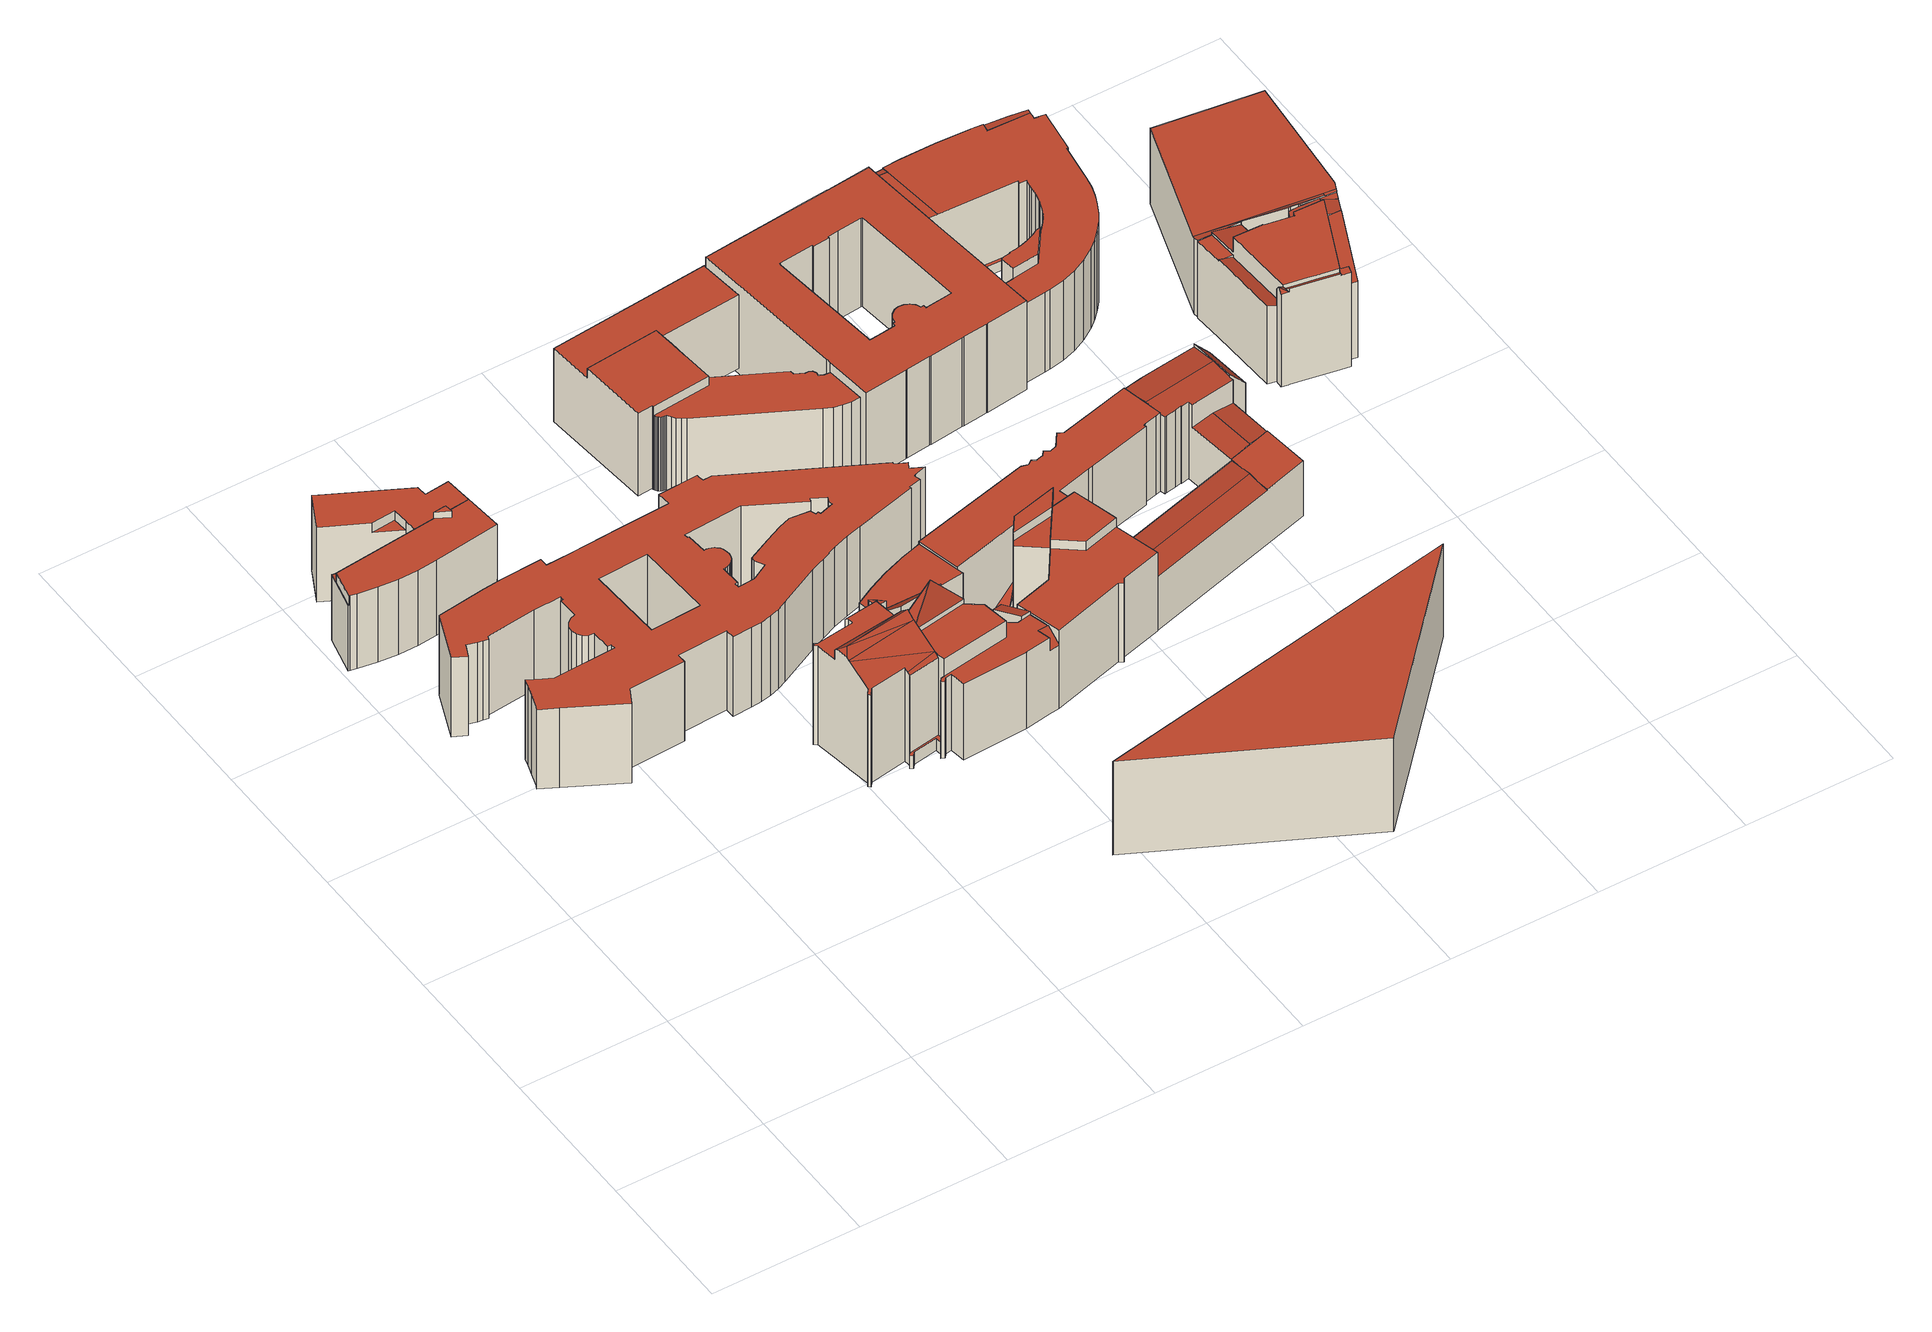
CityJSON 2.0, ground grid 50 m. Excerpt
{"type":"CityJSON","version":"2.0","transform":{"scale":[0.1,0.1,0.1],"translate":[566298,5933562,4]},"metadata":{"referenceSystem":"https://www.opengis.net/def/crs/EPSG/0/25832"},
"CityObjects":{
"building1":{"type":"Building","attributes":{"Gemeindeschluessel":"02000000","Geometrietyp2DReferenz":"3000","function":"31001_2010","roofType":"1000","measuredHeight":32.03,"storeysAboveGround":8},"geometry":[{"type":"MultiSurface","lod":"2","boundaries":[[[0,1,2]],[[3,4,5,6]],[[7,8,9]],[[10,11,12,13]],[[14,15,16,17]],[[17,16,18,19]],[[19,18,20,21]],[[21,20,22,23]],[[23,22,24,25]],[[26,27,28,29]],[[1,30,31,2]],[[0,32,30,1]],[[33,34,35,36]],[[37,4,3,38]],[[38,3,6,39]],[[8,40,41,9]],[[42,43,44,45]],[[45,44,46,47]],[[47,46,48,49]],[[49,48,50,51]],[[51,50,52,53]],[[53,52,54,55]],[[55,54,56,57]],[[35,34,58,41,40,59,60,61,28,27,31,30,32]],[[62,63,37,38,39,12,11,24,22,20,18,16,15]],[[64,59,40,8,7,63,62,65]],[[14,17,19,21,23,25,42,45,47,49,51,53,55,57,66,67,26,29,68,69,64,65]],[[70,33,36,56,54,52,50,48,46,44,43,10,13]],[[70,13,12,39,6,5,58]],[[14,65,62,15]],[[26,67,32,0,2,31,27]],[[64,69,60,59]],[[5,4,37,63,7,9,41,58]],[[66,57,56,36,35]],[[67,66,35,32]],[[33,70,58,34]],[[69,68,61,60]],[[68,29,28,61]],[[42,25,24,11,10,43]]],"semantics":{"surfaces":[{"type":"RoofSurface"},{"type":"WallSurface"},{"type":"GroundSurface"}],"values":[0,0,0,1,1,1,1,1,1,1,1,1,1,1,1,1,1,1,1,1,1,1,1,0,0,1,2,0,1,1,1,1,1,1,1,1,1,1,1]}}]},
"building2":{"type":"Building","attributes":{"Gemeindeschluessel":"02000000","Geometrietyp2DReferenz":"3000","function":"51009_1610","roofType":"1000","measuredHeight":5.3},"geometry":[{"type":"MultiSurface","lod":"2","boundaries":[[[71,72,73,74]],[[75,76,77,78]],[[75,74,73,76]],[[76,73,72,77]],[[77,72,71,78]],[[78,71,74,75]]],"semantics":{"surfaces":[{"type":"RoofSurface"},{"type":"GroundSurface"},{"type":"WallSurface"}],"values":[0,1,2,2,2,2]}}]},
"building3":{"type":"Building","attributes":{"Gemeindeschluessel":"02000000","Geometrietyp2DReferenz":"3000","function":"31001_2310","roofType":"1000","measuredHeight":31.26,"storeysAboveGround":9},"geometry":[{"type":"MultiSurface","lod":"2","boundaries":[[[79,80,81,82,83,84,85,86,87,88,89,90,91,92,93,94,95,96,97,98,99,100,101,102,103,104,105,106,107,108,109,110,111,112,113,114,115,116,117,118,119,120,121,122,123,124,125,126,127,128,129,130,131,132,133,134,135,136,137,138,139,140,141,142,143,144,145,146,147,148,149],[150,151,152,153,154,155,156,157,158,159,160,161,162,163,164,165,166,167,168,169,170,171,172,173,174,175,176,177,178,179,180,181,182,183,184,185,186,187,188,189,190,191,192],[193,194,195,196]],[[197,198,199,200,201,202,203,204,205,206,207,208,209,210,211,212,213,214,215,216,217,218,219,220,221,222,223,224,225,226,227,228,229,230,231,232,233,234,235,236,237,238,239,240,241,242,243,244,245,246,247,248,249,250,251,252,253,254,255,256,257,258,259,260,261,262,263,264,265,266,267],[268,269,270,271,272,273,274,275,276,277,278,279,280,281,282,283,284,285,286,287,288,289,290,291,292,293,294,295,296,297,298,299,300,301,302,303,304,305,306,307,308,309,310],[311,312,313,314]],[[267,266,80,79]],[[266,265,81,80]],[[265,264,82,81]],[[264,263,83,82]],[[263,262,84,83]],[[262,261,85,84]],[[261,260,86,85]],[[260,259,87,86]],[[259,258,88,87]],[[258,257,89,88]],[[257,256,90,89]],[[256,255,91,90]],[[255,254,92,91]],[[254,253,93,92]],[[253,252,94,93]],[[252,251,95,94]],[[251,250,96,95]],[[250,249,97,96]],[[249,248,98,97]],[[248,247,99,98]],[[247,246,100,99]],[[246,245,101,100]],[[245,244,102,101]],[[244,243,103,102]],[[243,242,104,103]],[[242,241,105,104]],[[241,240,106,105]],[[240,239,107,106]],[[239,238,108,107]],[[238,237,109,108]],[[237,236,110,109]],[[236,235,111,110]],[[235,234,112,111]],[[234,233,113,112]],[[233,232,114,113]],[[232,231,115,114]],[[231,230,116,115]],[[230,229,117,116]],[[229,228,118,117]],[[228,227,119,118]],[[227,226,120,119]],[[226,225,121,120]],[[225,224,122,121]],[[224,223,123,122]],[[223,222,124,123]],[[222,221,125,124]],[[221,220,126,125]],[[220,219,127,126]],[[219,218,128,127]],[[218,217,129,128]],[[217,216,130,129]],[[216,215,131,130]],[[215,214,132,131]],[[214,213,133,132]],[[213,212,134,133]],[[212,211,135,134]],[[211,210,136,135]],[[210,209,137,136]],[[209,208,138,137]],[[208,207,139,138]],[[207,206,140,139]],[[206,205,141,140]],[[205,204,142,141]],[[204,203,143,142]],[[203,202,144,143]],[[202,201,145,144]],[[201,200,146,145]],[[200,199,147,146]],[[199,198,148,147]],[[198,197,149,148]],[[197,267,79,149]],[[310,309,151,150]],[[309,308,152,151]],[[308,307,153,152]],[[307,306,154,153]],[[306,305,155,154]],[[305,304,156,155]],[[304,303,157,156]],[[303,302,158,157]],[[302,301,159,158]],[[301,300,160,159]],[[300,299,161,160]],[[299,298,162,161]],[[298,297,163,162]],[[297,296,164,163]],[[296,295,165,164]],[[295,294,166,165]],[[294,293,167,166]],[[293,292,168,167]],[[292,291,169,168]],[[291,290,170,169]],[[290,289,171,170]],[[289,288,172,171]],[[288,287,173,172]],[[287,286,174,173]],[[286,285,175,174]],[[285,284,176,175]],[[284,283,177,176]],[[283,282,178,177]],[[282,281,179,178]],[[281,280,180,179]],[[280,279,181,180]],[[279,278,182,181]],[[278,277,183,182]],[[277,276,184,183]],[[276,275,185,184]],[[275,274,186,185]],[[274,273,187,186]],[[273,272,188,187]],[[272,271,189,188]],[[271,270,190,189]],[[270,269,191,190]],[[269,268,192,191]],[[268,310,150,192]],[[314,313,194,193]],[[313,312,195,194]],[[312,311,196,195]],[[311,314,193,196]]],"semantics":{"surfaces":[{"type":"GroundSurface"},{"type":"RoofSurface"},{"type":"WallSurface"}],"values":[0,1,2,2,2,2,2,2,2,2,2,2,2,2,2,2,2,2,2,2,2,2,2,2,2,2,2,2,2,2,2,2,2,2,2,2,2,2,2,2,2,2,2,2,2,2,2,2,2,2,2,2,2,2,2,2,2,2,2,2,2,2,2,2,2,2,2,2,2,2,2,2,2,2,2,2,2,2,2,2,2,2,2,2,2,2,2,2,2,2,2,2,2,2,2,2,2,2,2,2,2,2,2,2,2,2,2,2,2,2,2,2,2,2,2,2,2,2,2,2]}}]},
"building4":{"type":"Building","attributes":{"Gemeindeschluessel":"02000000","Geometrietyp2DReferenz":"3000","function":"51009_1610","roofType":"1000","measuredHeight":5.28},"geometry":[{"type":"MultiSurface","lod":"2","boundaries":[[[315,316,317,318]],[[315,319,320,316]],[[320,319,321,322]],[[317,322,321,318]],[[315,318,321,319]],[[316,320,322,317]]],"semantics":{"surfaces":[{"type":"WallSurface"},{"type":"GroundSurface"},{"type":"RoofSurface"}],"values":[0,0,0,0,1,2]}}]},
"building5":{"type":"Building","attributes":{"Gemeindeschluessel":"02000000","Geometrietyp2DReferenz":"3000","function":"31001_2010","roofType":"1000","measuredHeight":51.34,"storeysAboveGround":10},"geometry":[{"type":"MultiSurface","lod":"2","boundaries":[[[323,324,325,326]],[[327,324,323]],[[328,329,324,327]],[[330,331,332,333]],[[334,335,336,337,338,339,331,330]],[[340,325,324]],[[329,340,324]],[[341,342,343,331,339]],[[344,345,346]],[[347,345,344]],[[348,345,347]],[[349,350,351,352,353]],[[354,355,356]],[[357,358,354,356]],[[359,354,358]],[[359,355,354]],[[360,361,362,363,364,365,366,367,368]],[[369,370,371,372]],[[373,374,375,376,377]],[[378,379,380,381,382,383,384,385,386]],[[387,388,389,390,391,392,393,394]],[[353,347,395,349]],[[396,326,325,397]],[[328,333,332,329]],[[398,338,337,399]],[[399,337,336,400]],[[400,336,335,401]],[[401,335,334,402]],[[384,343,342,385]],[[388,403,404,389]],[[405,406,407,408]],[[408,407,409,410]],[[410,409,411,412]],[[412,411,413,414]],[[352,348,347,353]],[[355,351,350,325,397,356]],[[397,325,350,349]],[[415,359,358,416]],[[417,418,419,420]],[[421,422,423,424]],[[373,425,374]],[[426,366,365,427]],[[428,364,363]],[[429,360,368,430]],[[362,431,363]],[[432,372,371,433]],[[434,370,369,435]],[[436,435,369,372,432,437]],[[438,439,435,436]],[[440,377,376,441]],[[373,377,440]],[[442,443,444,445]],[[445,444,446,447]],[[448,449,443,442]],[[450,451,452,453]],[[454,455,456,457]],[[458,381,380,459]],[[459,380,379,460]],[[460,379,378,461]],[[461,378,386,462]],[[463,394,393,464]],[[464,393,392,465]],[[466,387,394,463]],[[390,467,468,391]],[[382,469,420,383]],[[470,471,472,473]],[[473,472,474,475]],[[476,477,478,479]],[[437,432,480,481]],[[345,348,352,351,355,359,415,482,483,439,438,484,485,486,487,488,489,467,346]],[[490,491,492,481,480,493,431,362,361,494]],[[434,495,496,441,376,375,497,498,499,500,501,502,503,427,365,364,428,433,371,370]],[[504,505,506,507,508,509,402,334,330,333,328,327,323,326,396,510,449,448]],[[472,471,511,512,513,514,515,516,425,373,440,441,496,495,434,435,439,483,517,417,420,469,474]],[[467,489,488,518,519,520,521,522,423,422,523,524,413,411,409,407,406,525,468]],[[526,527,528,529,530,531,532,470,473,475,533,458,459,460,461,462,534,535,536,398,399,400,401,402,509,508,507,506,505,504,448,442,445,447,537,538,539,450,453,454,457,540,541,542,466,463,464,465,543,544,405,408,410,412,414,545,546,421,424,547,548,549,426,427,503,502,501,500,499,498,497],[491,490,494,550,551,476,479,492]],[[449,510,396,397,349,395,552,452,451,553,554,555,446,444,443]],[[486,485,484,438,436,437,481,478,477,556,429,430,557,487]],[[329,332,331,416,358,357,356,397,325,340]],[[392,391,468,525,406,405,544,543,465]],[[413,524,523,422,421,546,545,414]],[[487,557,430,368,367,520,519,518,488]],[[476,551,550,494,361,360,429,556,477]],[[478,481,492,479]],[[474,469,382,381,458,533,475]],[[452,558,455,454,453]],[[527,526,497,375,374,425,516]],[[520,367,366,426,549,548,521]],[[522,521,548,547,424,423]],[[529,528,527,516,515,514]],[[470,532,531,512,511,471]],[[530,529,514,513,512,531]],[[383,420,419,559,331,343,384]],[[560,418,417,517,483,482]],[[389,404,561,353,347,344,346,467,390]],[[542,541,562,403,388,387,466]],[[456,563,562,541,540,457]],[[386,385,342,341,535,534,462]],[[536,535,341,339,338,398]],[[452,552,395,347,353,561,564,558]],[[539,538,554,553,451,450]],[[446,555,554,538,537,447]],[[493,480,432,433,428,363,431]],[[331,559,419,418,560,482,415,416]],[[564,561,404,403,562,563,456,455,558]]],"semantics":{"surfaces":[{"type":"RoofSurface"},{"type":"WallSurface"},{"type":"GroundSurface"}],"values":[0,0,0,0,0,0,0,0,0,0,0,0,0,0,0,0,0,0,0,0,0,1,1,1,1,1,1,1,1,1,1,1,1,1,1,1,1,1,1,1,1,1,1,1,1,1,1,1,1,1,1,1,1,1,1,1,1,1,1,1,1,1,1,1,1,1,1,1,1,1,1,1,1,0,0,2,0,0,1,1,1,1,1,1,1,1,1,1,1,1,1,1,1,1,1,1,1,1,1,1,1,1,0,0,0]}}]},
"building6":{"type":"Building","attributes":{"Gemeindeschluessel":"02000000","Geometrietyp2DReferenz":"3000","function":"31001_2010","roofType":"1000","measuredHeight":32.75,"storeysAboveGround":9},"geometry":[{"type":"MultiSurface","lod":"2","boundaries":[[[565,566,567,568,569,570]],[[571,572,573,567,574]],[[575,576,577]],[[578,579,580,581]],[[582,583,584,585]],[[585,584,586,587]],[[577,588,589,590,575]],[[591,592,593,594]],[[594,593,595,596]],[[596,595,597,598]],[[598,597,599,600]],[[600,599,601,602]],[[602,601,603,604]],[[604,603,605,606]],[[606,605,607,608]],[[608,607,609,610]],[[610,609,611,612]],[[612,611,613,614]],[[614,613,615,616]],[[576,617,588,577]],[[573,568,567]],[[618,619,620,621]],[[622,623,624,625]],[[566,574,567]],[[626,627,628,629]],[[629,628,630,631]],[[631,630,632,633]],[[633,632,634,635]],[[635,634,636,637]],[[637,636,638,639]],[[640,641,642,643]],[[643,642,644,645]],[[646,647,648,649]],[[587,586,650,651,652,653]],[[654,655,656,657,617,576,575,590]],[[647,646,653,652]],[[622,625,591,594,596,598,600,602,604,606,608,610,612,614,616,582,585,587,653,646,649,658,659,656,655,660,661,618,621,626,629,631,633,635,637,639,640,643,645]],[[588,617,657,662,663,648,647,652,651]],[[624,623,644,642,641,638,636,634,632,630,628,627,620,619,664,665,578,581,615,613,611,609,607,605,603,601,599,597,595,593,592]],[[654,590,589,650,586,584,583,580,579]],[[662,657,656,659]],[[644,623,622,645]],[[638,641,640,639]],[[663,662,659,658]],[[648,663,658,649]],[[620,627,626,621]],[[618,661,572,571,664,619]],[[665,664,571,574,566,565]],[[661,660,569,568,573,572]],[[624,592,591,625]],[[582,616,615,581,580,583]],[[654,579,578,665,565,570]],[[660,655,654,570,569]],[[650,589,588,651]]],"semantics":{"surfaces":[{"type":"RoofSurface"},{"type":"WallSurface"},{"type":"GroundSurface"}],"values":[0,0,0,1,1,1,1,1,1,1,1,1,1,1,1,1,1,1,1,1,1,1,1,1,1,1,1,1,1,1,1,1,1,1,1,1,2,0,0,0,1,1,1,1,1,1,1,1,1,1,1,1,1,1]}}]},
"building7":{"type":"Building","attributes":{"Gemeindeschluessel":"02000000","Geometrietyp2DReferenz":"3000","function":"31001_2010","roofType":"1000","measuredHeight":36.92,"storeysAboveGround":10},"geometry":[{"type":"MultiSurface","lod":"2","boundaries":[[[666,667,668]],[[669,670,671]],[[670,667,666,671]],[[669,668,667,670]],[[669,671,666,668]]],"semantics":{"surfaces":[{"type":"RoofSurface"},{"type":"GroundSurface"},{"type":"WallSurface"}],"values":[0,1,2,2,2]}}]},
"building8":{"type":"Building","attributes":{"Gemeindeschluessel":"02000000","Geometrietyp2DReferenz":"3000","function":"31001_2010","roofType":"1000","measuredHeight":34.61,"storeysAboveGround":9},"geometry":[{"type":"MultiSurface","lod":"2","boundaries":[[[672,673,674]],[[675,676,677,672,674]],[[678,679,672,680]],[[681,673,672]],[[682,683,684,685]],[[686,675,674,687]],[[688,689,690,691]],[[692,693,694,695]],[[696,697,698,699]],[[700,701,702,703]],[[703,702,704,705]],[[705,704,706,707]],[[708,709,710,711]],[[677,680,672]],[[679,681,672]],[[699,698,712,713]],[[714,684,683,715]],[[715,683,682,716]],[[716,682,685,717]],[[718,719,720,721]],[[722,723,724,725]],[[726,727,728,716]],[[729,730,731,732]],[[732,731,733,734]],[[734,733,735,736]],[[737,738,739,740]],[[740,739,741,742]],[[743,744,721,745]],[[691,746,747,688]],[[748,749,750,751]],[[751,750,752,753]],[[753,752,754,755]],[[755,754,756,757]],[[757,756,758,759]],[[759,758,760,761]],[[690,762,763,746,691]],[[696,699,713,764,710,709,765,694,693]],[[714,715,716,728,766,763,762,760,758,756,754,752,750,749,767,768,769,741,739,738,735,733,731,730,770,771]],[[707,706,697,696,693,692]],[[772,770,730,729]],[[773,774,743,745,775,700,703,705,707,692,695,776,708,711,777,778,779,772,729,732,734,736,737,740,742,780,781,782,748,751,753,755,757,759,761]],[[783,722,725,712,698,697,706,704,702,701]],[[718,721,744,784,747,746,785]],[[783,701,700,775]],[[778,777,786,787,678,680,677,676]],[[788,764,713,712,725,724,789,790]],[[747,784,774,773,689,688]],[[784,744,743,774]],[[780,742,741,769]],[[748,782,767,749]],[[773,761,760,762,690,689]],[[782,781,768,767]],[[781,780,769,768]],[[785,746,763,766]],[[737,736,735,738]],[[718,785,766,728,727,719]],[[775,745,721,720,723,722,783]],[[726,716,790,789]],[[787,717,685,684,714,673,681,679,678]],[[777,711,710,764,788,786]],[[708,776,765,709]],[[779,778,676,675,686]],[[776,695,694,765]],[[772,779,686,687,771,770]],[[714,771,687,674,673]],[[726,789,724,723,720,719,727]],[[790,716,717,787,786,788]]],"semantics":{"surfaces":[{"type":"RoofSurface"},{"type":"WallSurface"},{"type":"GroundSurface"}],"values":[0,0,0,0,0,0,0,1,1,1,1,1,1,1,1,1,1,1,1,1,1,1,1,1,1,1,1,1,1,1,1,1,1,1,1,1,0,0,1,1,2,0,0,1,1,1,1,1,1,1,1,1,1,1,1,1,1,1,1,1,1,1,1,1,1,0,0]}}]},
"building9":{"type":"Building","attributes":{"Gemeindeschluessel":"02000000","Geometrietyp2DReferenz":"3000","function":"31001_2010","roofType":"1000","measuredHeight":35.09,"storeysAboveGround":9},"geometry":[{"type":"MultiSurface","lod":"2","boundaries":[[[791,792,793,794]],[[795,796,797,798]],[[799,800,801,802]],[[802,801,803,804]],[[804,803,805,806]],[[806,805,807,808]],[[808,807,809,810]],[[811,812,813,814]],[[814,813,815,816]],[[816,815,817,818]],[[819,820,821,822]],[[822,821,823,824]],[[824,823,825,826]],[[826,825,827,828]],[[829,830,831,832]],[[832,831,833,834]],[[835,836,837,838]],[[839,840,841,842]],[[842,841,843,844]],[[844,843,845,846]],[[846,845,847,848]],[[848,847,849,850]],[[850,849,851,852]],[[793,853,854,855,856,857,858,859,860,861,862,863,864,865,866,867,868,794]],[[869,870,871,872,812,811,873,874,875,876]],[[877,878,879,880,881,882,883,884,885,886]],[[887,888,889,890,891,892,893,836,835,894,895,896,897,898,899,900,861,860]],[[838,901,902,903,904,819,822,824,826,828,795,798,905,906,907,908,909,910,911,791,794,868,867,866,865,864,863,862,861,900,899,898,897,896,895,894,835],[879,878,877,886,799,802,804,806,808,810,912,913,914,915,916,917,876,875,874,873,811,814,816,818,918,839,842,844,846,848,850,852,919,920,921,829,832,834,922,880]],[[923,924,925,926,927,928,929,797,796,827,825,823,821,820,930,931,932,933,837,836,893,892,891,890,889,888,887,860,859,858,857,856,855,854,853,793,792],[934,935,936,809,807,805,803,801,800,885,884,883,882,881,937,833,831,830,938,939,940,851,849,847,845,843,841,840,941,817,815,813,812,872,871,870,869,942,943,944]],[[943,942,869,876,917,916,915,944]],[[911,910,909,925,924,923,792,791]],[[906,905,798,797,929,928,927,907]],[[914,913,912,810,809,936,935,934]],[[819,904,903,902,932,931,930,820]],[[833,937,881,880,922,834]],[[902,901,838,837,933,932]],[[939,938,830,829,921,920]],[[940,939,920,919,852,851]],[[817,941,840,839,918,818]],[[799,886,885,800]],[[795,828,827,796]],[[908,907,927,926,925,909]],[[915,914,934,944]]],"semantics":{"surfaces":[{"type":"WallSurface"},{"type":"GroundSurface"},{"type":"RoofSurface"}],"values":[0,0,0,0,0,0,0,0,0,0,0,0,0,0,0,0,0,0,0,0,0,0,0,0,0,0,0,1,2,0,0,0,0,0,0,0,0,0,0,0,0,0,0]}}]},
"building10":{"type":"Building","attributes":{"Gemeindeschluessel":"02000000","Geometrietyp2DReferenz":"3000","function":"31001_2010","roofType":"3100","measuredHeight":31.34,"storeysAboveGround":10},"geometry":[{"type":"MultiSurface","lod":"2","boundaries":[[[945,946,947,948,949]],[[950,951,952,953,954,946,955,956,957]],[[947,954,958,959,948]],[[960,961,962,963]],[[964,965,966,967]],[[968,969,970,971]],[[971,970,972,973]],[[945,955,946]],[[954,953,958]],[[974,951,950]],[[957,956,975]],[[976,962,961,977]],[[978,979,980,981]],[[981,980,982,983]],[[984,985,986,987]],[[987,986,988,989]],[[975,956,990,991,992]],[[993,994,995,991,990,996,968,971,973,984,987,989,978,981,983,964,967,997,976,977]],[[998,999,957,975,992]],[[1000,1001,966,965,982,980,979,1002]],[[972,970,969,1003,1004,1005,1006,1007,1000,1002,988,986,985]],[[998,992,991,995,1008]],[[1008,995,994,952,951,974]],[[994,993,1006,1005,959,958,953,952]],[[996,990,956,955,945,949,1004,1003]],[[978,989,988,1002,979]],[[960,963,1001,1000,1007]],[[946,954,947]],[[1005,1004,949,948,959]],[[993,977,961,960,1007,1006]],[[976,997,1001,963,962]],[[950,957,999]],[[972,985,984,973]],[[1003,969,968,996]],[[966,1001,997,967]],[[982,965,964,983]],[[1008,974,950,999,998]]],"semantics":{"surfaces":[{"type":"RoofSurface"},{"type":"WallSurface"},{"type":"GroundSurface"}],"values":[0,0,0,0,1,1,1,1,1,1,1,1,1,1,1,1,1,2,0,0,0,1,1,1,1,1,1,1,1,1,1,1,1,1,1,1,0]}}]},
"building11":{"type":"Building","attributes":{"name":"Behörde für Inneres und Sport","Gemeindeschluessel":"02000000","Geometrietyp2DReferenz":"3000","function":"31001_2010","roofType":"1000","measuredHeight":35.32,"storeysAboveGround":8},"geometry":[{"type":"MultiSurface","lod":"2","boundaries":[[[1009,1010,1011,1012,1013,1014]],[[1015,1016,1017,1010]],[[1018,1019,1020,1021,1022,1023,1024,1025,1026,1027,1028,1029,1030,1031]],[[1032,1033,1034,1035,1036,1037]],[[1038,1039,1040,1041,1042,1043,1044,1045]],[[1046,1047,1048,1049]],[[1012,1011,1017]],[[1017,1011,1010]],[[1050,1009,1014,1051]],[[1052,1053,1054,1055]],[[1056,1057,1058,1059]],[[1059,1058,1060,1061]],[[1036,1062,1063,1037]],[[1012,1064,1013]],[[1038,1065,1066,1039]],[[1067,1068,1069,1070]],[[1071,1030,1029,1072]],[[1072,1029,1028,1073]],[[1073,1028,1027,1074]],[[1074,1027,1026,1075]],[[1075,1026,1025,1076]],[[1076,1025,1024,1077]],[[1077,1024,1023,1078]],[[1078,1023,1022,1079]],[[1049,1021,1020,1080,1046]],[[1080,1020,1019,1081]],[[1081,1019,1018,1066]],[[1039,1066,1018,1031,1040]],[[1082,1083,1084,1085]],[[1085,1084,1086,1087]],[[1046,1080,1088,1047]],[[1089,1090,1091,1092]],[[1093,1094,1095,1096]],[[1096,1095,1097,1098]],[[1098,1097,1099,1100]],[[1100,1099,1101,1102]],[[1103,1104,1105,1106]],[[1107,1108,1109,1110]],[[1110,1109,1111,1112]],[[1113,1114,1115,1116]],[[1037,1063,1117,1032]],[[1118,1119,1120,1121]],[[1121,1120,1122,1123]],[[1123,1122,1124,1125]],[[1126,1035,1034,1127]],[[1127,1034,1033,1128]],[[1129,1130,1131,1132]],[[1132,1131,1133,1134]],[[1135,1136,1137,1138]],[[1138,1137,1139,1140]],[[1141,1045,1044,1142]],[[1142,1044,1043,1143]],[[1143,1043,1042,1144]],[[1144,1042,1041,1145]],[[1145,1041,1040,1146]],[[1147,1148,1149,1150]],[[1150,1149,1151,1152]],[[1153,1154,1155,1156]],[[1156,1155,1157,1158]],[[1158,1157,1159,1160]],[[1160,1159,1161,1162]],[[1162,1161,1163,1164]],[[1165,1166,1167,1168]],[[1087,1086,1068,1067]],[[1140,1139,1130,1129]],[[1169,1170,1171,1015,1010,1009,1050]],[[1163,1161,1159,1157,1155,1154,1111,1109,1108,1091,1090,1088,1080,1081,1066,1065,1069,1068,1086,1084,1083,1101,1099,1097,1095,1094,1105,1104,1172,1133,1131,1130,1139,1137,1136,1167,1166,1124,1122,1120,1119,1117,1063,1062,1060,1058,1057,1064,1012,1017,1016,1115,1114,1173]],[[1135,1138,1140,1129,1132,1134,1174,1103,1106,1093,1096,1098,1100,1102,1082,1085,1087,1067,1070,1141,1142,1143,1144,1145,1146,1071,1072,1073,1074,1075,1076,1077,1078,1079,1175,1089,1092,1107,1110,1112,1153,1156,1158,1160,1162,1164,1176,1147,1150,1152,1052,1055,1169,1050,1051,1056,1059,1061,1126,1127,1128,1118,1121,1123,1125,1165,1168]],[[1054,1053,1151,1149,1148,1113,1116,1171,1170]],[[1135,1168,1167,1136]],[[1174,1134,1133,1172]],[[1165,1125,1124,1166]],[[1118,1128,1033,1032,1117,1119]],[[1147,1176,1173,1114,1113,1148]],[[1176,1164,1163,1173]],[[1153,1112,1111,1154]],[[1103,1174,1172,1104]],[[1093,1106,1105,1094]],[[1107,1092,1091,1108]],[[1089,1175,1048,1047,1088,1090]],[[1082,1102,1101,1083]],[[1175,1079,1022,1021,1049,1048]],[[1071,1146,1040,1031,1030]],[[1141,1070,1069,1065,1038,1045]],[[1126,1061,1060,1062,1036,1035]],[[1054,1170,1169,1055]],[[1151,1053,1052,1152]],[[1171,1116,1115,1016,1015]],[[1056,1051,1014,1013,1064,1057]]],"semantics":{"surfaces":[{"type":"RoofSurface"},{"type":"WallSurface"},{"type":"GroundSurface"}],"values":[0,0,0,0,0,0,1,1,1,1,1,1,1,1,1,1,1,1,1,1,1,1,1,1,1,1,1,1,1,1,1,1,1,1,1,1,1,1,1,1,1,1,1,1,1,1,1,1,1,1,1,1,1,1,1,1,1,1,1,1,1,1,1,1,1,1,0,2,0,1,1,1,1,1,1,1,1,1,1,1,1,1,1,1,1,1,1,1,1]}}]},
"building12":{"type":"Building","attributes":{"Gemeindeschluessel":"02000000","Geometrietyp2DReferenz":"3000","function":"31001_2500","roofType":"1000","measuredHeight":6.17,"storeysAboveGround":1},"geometry":[{"type":"MultiSurface","lod":"2","boundaries":[[[1177,1178,1179,1180]],[[1181,1182,1183,1184]],[[1181,1180,1179,1182]],[[1182,1179,1178,1183]],[[1183,1178,1177,1184]],[[1184,1177,1180,1181]]],"semantics":{"surfaces":[{"type":"RoofSurface"},{"type":"GroundSurface"},{"type":"WallSurface"}],"values":[0,1,2,2,2,2]}}]},
"building13":{"type":"Building","attributes":{"Gemeindeschluessel":"02000000","Geometrietyp2DReferenz":"3000","function":"31001_2020","roofType":"1000","measuredHeight":38.41,"storeysAboveGround":10},"geometry":[{"type":"MultiSurface","lod":"2","boundaries":[[[1185,1186,1187,1188,1189]],[[1190,1191,1192,1193,1194,1186,1195]],[[1196,1197,1198]],[[1196,1199,1200,1201,1202,1197]],[[1201,1203,1202]],[[1204,1205,1206,1207,1208]],[[1209,1210,1211,1212,1213]],[[1214,1215,1216,1217,1218,1219,1220]],[[1221,1222,1223,1224,1225,1226]],[[1218,1227,1228,1229,1230]],[[1194,1187,1186]],[[1185,1195,1186]],[[1231,1191,1190,1232]],[[1233,1201,1200]],[[1192,1203,1201,1233,1193]],[[1234,1207,1206,1235]],[[1204,1236,1237,1205]],[[1199,1238,1200]],[[1239,1240,1241,1242]],[[1226,1243,1244,1221]],[[1212,1245,1213]],[[1212,1211,1246]],[[1220,1246,1211,1210,1214]],[[1218,1217,1227]],[[1247,1216,1215,1248]],[[1249,1225,1224,1250]],[[1250,1224,1223,1251]],[[1218,1230,1219]],[[1252,1253,1254,1255,1244,1243,1241,1240,1256,1257,1258,1237,1236]],[[1198,1197,1202,1203,1192,1191,1231,1259,1260,1261,1262]],[[1263,1264,1265,1266,1267,1268,1209,1213,1245,1269,1270,1238,1199,1196,1198,1262]],[[1271,1247,1248,1272,1268,1267,1266,1265,1264,1263,1262,1261,1260,1259,1231,1232,1273,1274,1275,1234,1235,1276,1277,1278,1279,1239,1242,1280,1249,1250,1251,1281,1282]],[[1200,1238,1270,1269,1245,1212,1246,1283,1284,1233]],[[1257,1256,1240,1239,1279,1278,1277,1258]],[[1284,1283,1246,1211,1255,1254,1253,1252,1201,1233]],[[1222,1229,1228,1282,1281,1251,1223]],[[1247,1271,1282,1228,1227,1217,1216]],[[1268,1272,1248,1215,1214,1210,1209]],[[1211,1246,1220,1219,1230,1229,1222,1221,1244,1255]],[[1241,1243,1226,1225,1249,1280,1242]],[[1193,1233,1201,1252,1236,1204,1208,1188,1187,1194]],[[1258,1277,1276,1235,1206,1205,1237]],[[1273,1232,1190,1195,1185,1189,1274]],[[1188,1208,1207,1234,1275,1274,1189]]],"semantics":{"surfaces":[{"type":"RoofSurface"},{"type":"WallSurface"},{"type":"GroundSurface"}],"values":[0,0,0,0,0,0,0,0,0,0,1,1,1,1,1,1,1,1,1,1,1,1,1,1,1,1,1,1,0,1,1,2,0,1,1,1,1,1,1,1,1,1,1,1]}}]},
"building14":{"type":"Building","attributes":{"Gemeindeschluessel":"02000000","Geometrietyp2DReferenz":"3000","function":"31001_2020","roofType":"1000","measuredHeight":30.16,"storeysAboveGround":8},"geometry":[{"type":"MultiSurface","lod":"2","boundaries":[[[1285,1286,1287,1288,1289,1290,1291,1292,1293,1294]],[[1292,1295,1296,1293]],[[1297,1298,1299,1295,1300]],[[1301,1302,1303]],[[1304,1290,1289,1305]],[[1305,1289,1288,1306]],[[1306,1288,1287,1307]],[[1307,1287,1286,1308]],[[1308,1286,1285,1309]],[[1309,1285,1294,1310]],[[1311,1312,1313,1314]],[[1314,1313,1315,1316]],[[1316,1315,1317,1318]],[[1295,1292,1300]],[[1295,1299,1296]],[[1319,1320,1304,1305,1306,1307,1308,1309,1310,1311,1314,1316,1318]],[[1320,1319,1321,1322,1298,1297,1301,1303]],[[1323,1293,1296,1299,1298,1322]],[[1321,1319,1318,1317]],[[1304,1320,1303,1302,1291,1290]],[[1302,1301,1297,1300,1292,1291]],[[1311,1310,1294,1293,1323,1312]],[[1321,1317,1315,1313,1312,1323,1322]]],"semantics":{"surfaces":[{"type":"RoofSurface"},{"type":"WallSurface"},{"type":"GroundSurface"}],"values":[0,0,0,0,1,1,1,1,1,1,1,1,1,1,1,2,1,1,1,1,1,1,0]}}]}
},
"vertices":[
[311,2338,290],[307,2389,290],[227,2382,290],[429,2278,352],[426,2305,352],[420,2305,352],[383,2301,352],[509,2313,290],[509,2314,290],[426,2305,290],[8,2169,290],[8,2169,327],[30,2266,327],[30,2266,290],[295,2154,31],[295,2154,327],[230,2148,327],[230,2148,31],[165,2148,327],[165,2148,31],[99,2153,327],[99,2153,31],[34,2163,327],[34,2163,31],[14,2168,327],[14,2168,31],[86,2454,31],[86,2454,326],[145,2570,326],[145,2570,31],[307,2389,326],[227,2382,326],[311,2338,326],[314,2295,290],[314,2295,326],[314,2299,326],[314,2299,290],[426,2305,327],[429,2278,327],[383,2301,327],[509,2314,326],[426,2305,326],[7,2169,31],[7,2169,290],[37,2300,290],[37,2300,31],[39,2300,290],[39,2300,31],[70,2295,290],[70,2295,31],[92,2290,290],[92,2290,31],[148,2285,290],[148,2285,31],[204,2285,290],[204,2285,31],[259,2289,290],[259,2289,31],[420,2305,326],[500,2406,326],[417,2398,326],[414,2433,326],[520,2183,327],[509,2313,327],[500,2406,31],[520,2183,31],[314,2299,31],[311,2338,31],[414,2433,31],[417,2398,31],[420,2305,290],
[551,1974,91],[638,1978,91],[637,2006,91],[550,2002,91],[550,2002,38],[637,2006,38],[638,1978,38],[551,1974,38],
[249,1810,7],[233,1813,7],[216,1816,7],[181,1826,7],[163,1784,7],[119,1806,7],[184,1968,7],[349,1989,7],[409,1995,7],[550,2002,7],[551,1974,7],[638,1978,7],[808,1987,7],[978,1995,7],[975,2041,7],[1109,2048,7],[1109,2039,7],[1113,2022,7],[1142,2023,7],[1603,1788,7],[1601,1783,7],[1639,1764,7],[1628,1744,7],[1634,1741,7],[1670,1722,7],[1631,1712,7],[1624,1710,7],[1630,1688,7],[1589,1678,7],[1590,1673,7],[1383,1621,7],[1329,1606,7],[1276,1588,7],[1224,1567,7],[1173,1545,7],[1037,1478,7],[1005,1464,7],[971,1453,7],[936,1446,7],[901,1443,7],[835,1439,7],[834,1470,7],[664,1462,7],[665,1431,7],[474,1422,7],[446,1369,7],[265,1465,7],[207,1495,7],[213,1507,7],[227,1553,7],[238,1588,7],[246,1615,7],[289,1592,7],[320,1577,7],[529,1586,7],[528,1601,7],[516,1601,7],[513,1666,7],[496,1669,7],[480,1679,7],[470,1693,7],[465,1710,7],[467,1728,7],[476,1744,7],[490,1755,7],[507,1760,7],[505,1830,7],[515,1830,7],[515,1844,7],[422,1840,7],[253,1822,7],[947,1862,7],[948,1850,7],[954,1850,7],[959,1781,7],[967,1781,7],[975,1780,7],[983,1777,7],[990,1774,7],[996,1769,7],[1002,1763,7],[1006,1756,7],[1009,1748,7],[1011,1740,7],[1012,1732,7],[1011,1724,7],[1009,1716,7],[1005,1709,7],[1000,1702,7],[994,1697,7],[988,1692,7],[980,1689,7],[972,1687,7],[964,1686,7],[968,1619,7],[959,1618,7],[960,1602,7],[1017,1606,7],[1071,1636,7],[1054,1666,7],[1055,1680,7],[1134,1718,7],[1191,1744,7],[1232,1758,7],[1299,1750,7],[1307,1732,7],[1316,1735,7],[1318,1725,7],[1367,1740,7],[1363,1753,7],[1371,1770,7],[1327,1793,7],[1321,1782,7],[1145,1875,7],[827,1598,7],[815,1855,7],[645,1847,7],[658,1590,7],[253,1822,320],[422,1840,320],[515,1844,320],[515,1830,320],[505,1830,320],[507,1760,320],[490,1755,320],[476,1744,320],[467,1728,320],[465,1710,320],[470,1693,320],[480,1679,320],[496,1669,320],[513,1666,320],[516,1601,320],[528,1601,320],[529,1586,320],[320,1577,320],[289,1592,320],[246,1615,320],[238,1588,320],[227,1553,320],[213,1507,320],[207,1495,320],[265,1465,320],[446,1369,320],[474,1422,320],[665,1431,320],[664,1462,320],[834,1470,320],[835,1439,320],[901,1443,320],[936,1446,320],[971,1453,320],[1005,1464,320],[1037,1478,320],[1173,1545,320],[1224,1567,320],[1276,1588,320],[1329,1606,320],[1383,1621,320],[1590,1673,320],[1589,1678,320],[1630,1688,320],[1624,1710,320],[1631,1712,320],[1670,1722,320],[1634,1741,320],[1628,1744,320],[1639,1764,320],[1601,1783,320],[1603,1788,320],[1142,2023,320],[1113,2022,320],[1109,2039,320],[1109,2048,320],[975,2041,320],[978,1995,320],[808,1987,320],[638,1978,320],[551,1974,320],[550,2002,320],[409,1995,320],[349,1989,320],[184,1968,320],[119,1806,320],[163,1784,320],[181,1826,320],[216,1816,320],[233,1813,320],[249,1810,320],[1145,1875,320],[1321,1782,320],[1327,1793,320],[1371,1770,320],[1363,1753,320],[1367,1740,320],[1318,1725,320],[1316,1735,320],[1307,1732,320],[1299,1750,320],[1232,1758,320],[1191,1744,320],[1134,1718,320],[1055,1680,320],[1054,1666,320],[1071,1636,320],[1017,1606,320],[960,1602,320],[959,1618,320],[968,1619,320],[964,1686,320],[972,1687,320],[980,1689,320],[988,1692,320],[994,1697,320],[1000,1702,320],[1005,1709,320],[1009,1716,320],[1011,1724,320],[1012,1732,320],[1011,1740,320],[1009,1748,320],[1006,1756,320],[1002,1763,320],[996,1769,320],[990,1774,320],[983,1777,320],[975,1780,320],[967,1781,320],[959,1781,320],[954,1850,320],[948,1850,320],[947,1862,320],[658,1590,320],[645,1847,320],[815,1855,320],[827,1598,320],
[808,1987,39],[808,1987,92],[807,2015,92],[807,2015,39],[978,1995,39],[978,1995,92],[976,2023,39],[976,2023,92],
[981,1122,451],[1002,1105,467],[1224,1162,443],[979,1133,443],[987,1083,451],[988,1072,443],[1232,1111,443],[989,1069,443],[1246,1023,384],[1232,1111,445],[988,1072,445],[1001,993,390],[993,982,383],[1001,976,378],[1012,991,387],[1137,1010,387],[1139,999,379],[1228,1136,467],[1141,990,373],[1140,990,372],[1248,1006,372],[1206,1278,386],[1223,1285,386],[1202,1300,386],[1208,1267,384],[1243,1271,384],[1215,1216,405],[1224,1162,460],[1369,1179,460],[1243,1271,354],[1208,1267,354],[1312,1148,530],[1369,1179,403],[1224,1162,403],[1228,1136,403],[1232,1111,403],[1422,1141,403],[1519,1207,72],[1521,1207,72],[1522,1198,72],[1535,1199,72],[1552,1201,72],[1550,1208,72],[1544,1229,72],[1526,1305,72],[1494,1301,72],[1560,1053,331],[1592,1058,331],[1563,1163,289],[1532,1158,289],[1576,989,318],[1587,948,264],[1622,953,268],[1611,992,319],[1576,990,319],[1142,973,66],[1153,987,66],[1236,999,66],[1239,980,66],[1239,979,66],[1252,982,66],[1248,1006,66],[1140,990,66],[1133,980,66],[1191,1294,66],[1194,1273,66],[1206,1278,66],[1202,1300,66],[1200,1302,66],[1199,1302,66],[1185,1312,66],[1179,1302,66],[1208,1267,405],[979,1133,405],[1224,1162,405],[1137,1010,17],[1012,991,17],[1001,976,17],[993,982,17],[1001,993,17],[1194,1273,85],[1206,1278,85],[1224,1306,17],[1224,1306,317],[1212,1363,317],[1212,1363,17],[1275,1396,317],[1275,1396,17],[1342,1426,317],[1342,1426,17],[1409,1450,317],[1409,1450,17],[1422,1141,384],[1232,1111,384],[1484,1017,318],[1484,1017,384],[1252,982,384],[1252,982,318],[1479,1470,17],[1479,1470,317],[1485,1472,317],[1485,1472,17],[1587,948,318],[1544,1229,17],[1550,1208,17],[1552,1201,68],[1519,1207,66],[1494,1301,66],[1522,1198,76],[1532,1158,76],[1563,1163,67],[1592,1058,318],[1560,1053,318],[1560,1053,66],[1532,1158,66],[1546,1051,66],[1546,1051,318],[1576,990,318],[1611,992,318],[958,1211,17],[958,1211,405],[964,1219,405],[964,1219,17],[974,1214,405],[974,1214,17],[968,1204,17],[968,1204,405],[1100,1249,17],[1100,1249,405],[1093,1253,405],[1093,1253,17],[1098,1262,17],[1098,1262,85],[1107,1256,85],[1107,1256,17],[1239,980,17],[1236,999,17],[1153,987,17],[1142,973,17],[1133,980,17],[1179,1302,17],[1185,1312,17],[1199,1302,17],[1191,1294,17],[1202,1300,317],[1200,1302,317],[1239,979,318],[1250,972,17],[1250,972,318],[1241,959,318],[1241,959,17],[1230,966,318],[1230,966,17],[1455,1196,17],[1455,1196,66],[1463,1146,66],[1463,1146,17],[1528,1157,77],[1528,1157,66],[1469,1106,384],[1469,1106,318],[1469,1106,66],[1422,1141,66],[1369,1179,66],[1243,1271,66],[1243,1271,317],[1223,1285,317],[1522,1198,17],[1523,1194,17],[1528,1157,17],[1523,1194,76],[1521,1207,17],[1599,1034,318],[1607,1007,318],[1622,953,17],[1611,992,17],[1607,1007,17],[1599,1034,17],[1592,1058,17],[1563,1163,17],[1552,1201,17],[971,1184,17],[979,1133,17],[981,1122,17],[987,1083,17],[988,1072,17],[989,1069,17],[971,1184,405],[1254,973,318],[1272,976,318],[1274,965,318],[1280,925,318],[1496,934,318],[1501,935,318],[1480,1041,318],[1440,1295,317],[1494,1301,317],[1526,1305,317],[1523,1314,317],[1503,1397,317],[1452,1462,317],[1415,1452,317],[1202,1302,317],[1587,948,17],[1501,935,17],[1496,934,17],[1280,925,17],[1274,965,17],[1272,976,17],[1254,973,17],[1239,979,17],[1140,990,17],[1141,990,17],[1139,999,17],[1078,1227,17],[1103,1230,17],[1102,1236,17],[1187,1271,17],[1194,1272,17],[1194,1273,17],[1200,1302,17],[1202,1302,17],[1415,1452,17],[1452,1462,17],[1503,1397,17],[1523,1314,17],[1526,1305,17],[1519,1207,17],[1455,1197,17],[1165,1262,405],[1102,1236,405],[1103,1230,405],[1078,1227,405],[1455,1197,66],[1440,1295,66],[1093,1253,85],[1248,1006,384],[1480,1041,384],[1208,1267,85],[1194,1272,85],[1187,1271,85],[1165,1262,85],
[1331,2370,87],[1393,2339,87],[1450,2344,87],[1511,2349,87],[1467,2372,87],[1324,2445,87],[1560,2254,90],[1552,2329,83],[1511,2349,83],[1393,2339,90],[1319,2503,83],[1313,2571,83],[1312,2571,83],[1334,2333,325],[1334,2333,360],[1136,2315,360],[1136,2315,325],[1135,2316,33],[1135,2316,360],[1135,2320,360],[1135,2320,33],[1085,2316,360],[1085,2316,33],[1312,2571,323],[1312,2571,360],[1319,2503,360],[1208,2253,33],[1208,2253,325],[1196,2261,325],[1196,2261,33],[1184,2270,325],[1184,2270,33],[1175,2282,325],[1175,2282,33],[1167,2295,325],[1167,2295,33],[1163,2295,325],[1163,2295,33],[1158,2295,325],[1158,2295,33],[1153,2296,325],[1153,2296,33],[1149,2298,325],[1149,2298,33],[1145,2301,325],[1145,2301,33],[1142,2304,325],[1142,2304,33],[1139,2307,325],[1139,2307,33],[1137,2311,325],[1137,2311,33],[1313,2571,323],[1560,2253,33],[1560,2253,325],[1562,2240,325],[1562,2240,33],[1581,2065,33],[1581,2065,325],[1554,2076,325],[1554,2076,33],[1591,2225,33],[1591,2225,325],[1603,2226,325],[1603,2226,33],[1613,2220,325],[1613,2220,33],[1618,2210,325],[1618,2210,33],[1617,2198,325],[1617,2198,33],[1633,2190,325],[1633,2190,33],[1652,2189,325],[1652,2189,33],[1667,2056,33],[1667,2056,325],[1638,2055,325],[1638,2055,33],[1609,2058,325],[1609,2058,33],[1591,2751,33],[1591,2751,323],[1592,2742,323],[1592,2742,33],[1063,2548,360],[1063,2548,323],[1049,2701,323],[1049,2701,33],[1324,2445,360],[1324,2445,33],[1313,2572,33],[1313,2572,323],[1590,2742,33],[1607,2596,33],[1467,2372,33],[1552,2329,33],[1607,2596,323],[1590,2742,323],[1560,2254,325],[1331,2370,325],
[2686,591,399],[1416,358,399],[2137,4,399],[2137,4,30],[1416,358,30],[2686,591,30],
[1691,1324,50],[1750,1383,108],[1640,1356,27],[1663,1338,27],[1664,1338,29],[1684,1323,29],[1699,1311,50],[1711,1328,50],[1684,1323,50],[1711,1328,108],[1861,1355,359],[1907,1421,359],[1750,1383,359],[1711,1328,359],[1523,1314,27],[1520,1327,27],[2070,1396,27],[2077,1398,27],[2064,1460,27],[2051,1457,27],[1550,1208,16],[1550,1208,67],[1634,1222,67],[1634,1222,16],[1579,1106,67],[1579,1106,326],[1710,1142,326],[1710,1142,67],[1892,1028,16],[1892,1028,326],[1881,1012,326],[1881,1012,16],[1867,1021,326],[1867,1021,16],[1622,953,326],[1622,953,16],[1682,1237,16],[1682,1237,67],[1704,1273,67],[1704,1273,16],[1783,1246,326],[1783,1246,67],[1750,1383,327],[1907,1421,327],[1861,1355,327],[1711,1328,327],[1969,1288,64],[1969,1288,362],[1987,1219,362],[1987,1219,64],[1987,1218,326],[1987,1218,362],[1864,1184,362],[1864,1184,326],[1861,1355,362],[1946,1371,362],[1946,1371,327],[1896,1571,16],[1896,1571,327],[1918,1566,327],[1918,1566,16],[1933,1577,327],[1933,1577,16],[1946,1568,327],[1946,1568,16],[1970,1574,16],[1970,1574,327],[1983,1589,327],[1983,1589,16],[2000,1578,327],[2000,1578,16],[2059,1238,16],[2059,1238,64],[1987,1219,16],[2051,1457,64],[2070,1396,64],[2315,1679,16],[2315,1679,327],[2346,1538,327],[2346,1538,16],[2329,1534,327],[2329,1534,16],[2285,1523,327],[2285,1523,16],[2280,1521,327],[2280,1521,16],[2282,1513,327],[2282,1513,16],[2064,1461,327],[2064,1461,16],[2064,1460,327],[2051,1457,327],[1700,1310,67],[1633,1229,67],[1932,1427,327],[2073,1619,327],[2054,1629,327],[2022,1584,327],[1485,1472,327],[1520,1327,327],[1485,1472,16],[2077,1398,16],[2013,1384,16],[2029,1065,16],[1633,1229,16],[1700,1311,16],[1664,1338,16],[1523,1314,16],[2022,1584,16],[2054,1629,16],[2073,1619,16],[2029,1065,326],[2013,1384,64],[1932,1427,64],[1700,1311,327],[1699,1311,327],[1700,1310,327],[1783,1246,362],[1783,1246,327],
[1590,2742,14],[1590,2742,364],[1592,2742,364],[1592,2742,14],[1814,2045,14],[1814,2045,364],[1670,2029,364],[1670,2029,14],[2044,2633,14],[2044,2633,364],[1963,2625,364],[1963,2625,14],[1926,2621,364],[1926,2621,14],[1927,2616,364],[1927,2616,14],[1870,2611,364],[1870,2611,14],[1869,2616,364],[1869,2616,14],[1882,2214,14],[1882,2214,364],[1888,2215,364],[1888,2215,14],[1887,2227,364],[1887,2227,14],[1895,2227,364],[1895,2227,14],[2025,2069,14],[2025,2069,364],[2020,2068,364],[2020,2068,14],[1906,2055,364],[1906,2055,14],[1901,2055,364],[1901,2055,14],[1820,2046,364],[1820,2046,14],[2001,2239,14],[2001,2239,364],[2002,2228,364],[2002,2228,14],[2006,2228,364],[2006,2228,14],[2256,2094,14],[2256,2094,364],[2112,2078,364],[2112,2078,14],[1898,2244,14],[1898,2244,364],[1908,2259,364],[1908,2259,14],[1922,2270,364],[1922,2270,14],[1938,2275,364],[1938,2275,14],[1956,2273,364],[1956,2273,14],[1972,2266,364],[1972,2266,14],[1984,2254,364],[1984,2254,14],[1735,2755,364],[1742,2756,364],[1755,2757,364],[1822,2763,364],[1946,2775,364],[2028,2782,364],[2033,2783,364],[2178,2796,364],[2178,2796,14],[2033,2783,14],[2028,2782,14],[1946,2775,14],[1822,2763,14],[1755,2757,14],[1742,2756,14],[1735,2755,14],[1796,2205,364],[1797,2205,364],[1801,2205,364],[1841,2210,364],[1841,2210,14],[1801,2205,14],[1797,2205,14],[1796,2205,14],[2051,2627,14],[2077,2388,14],[2093,2250,14],[2094,2238,14],[2094,2238,364],[2093,2250,364],[2077,2388,364],[2051,2627,364],[2050,2633,364],[2050,2633,14],[2195,2641,364],[2200,2601,364],[2208,2528,364],[2212,2489,364],[2237,2266,364],[2241,2227,364],[2253,2121,364],[2253,2121,14],[2241,2227,14],[2237,2266,14],[2212,2489,14],[2208,2528,14],[2200,2601,14],[2195,2641,14],[2111,2078,14],[2107,2078,14],[2067,2073,14],[2048,2071,14],[1667,2056,14],[1665,2077,14],[1652,2189,14],[1651,2201,14],[1650,2207,14],[1608,2586,14],[1607,2596,14],[1836,2613,14],[1821,2612,14],[1755,2605,14],[1752,2605,14],[1752,2599,14],[1795,2217,14],[1895,2228,14],[1991,2239,14],[1991,2238,14],[1992,2238,14],[2089,2237,14],[1607,2596,364],[1608,2586,364],[1650,2207,364],[1651,2201,364],[1652,2189,364],[1665,2077,364],[1667,2056,364],[2048,2071,364],[2067,2073,364],[2107,2078,364],[2111,2078,364],[1755,2605,364],[1821,2612,364],[1836,2613,364],[2089,2237,364],[1992,2238,364],[1991,2238,364],[1991,2239,364],[1895,2228,364],[1795,2217,364],[1752,2599,364],[1752,2605,364],
[2464,1350,230],[2501,1360,234],[2538,1370,239],[2519,1532,239],[2443,1522,230],[2477,1234,234],[2483,1191,234],[2630,1232,234],[2612,1391,234],[2575,1380,234],[2464,1350,234],[2464,1348,234],[2469,1306,234],[2612,1391,230],[2595,1543,230],[2594,1558,331],[2651,1564,263],[2633,1723,262],[2576,1717,331],[2355,1688,18],[2355,1688,320],[2382,1693,320],[2382,1693,18],[2414,1531,18],[2414,1531,321],[2413,1534,321],[2413,1534,18],[2391,1529,321],[2391,1529,18],[2483,1191,230],[2464,1348,230],[2633,1723,18],[2651,1564,18],[2315,1679,18],[2315,1679,320],[2325,1682,320],[2325,1682,18],[2332,1684,320],[2332,1684,18],[2355,1522,18],[2355,1522,321],[2350,1520,321],[2350,1520,18],[2346,1538,323],[2346,1538,18],[2464,1348,18],[1987,1219,18],[1987,1219,230],[2593,1557,18],[2630,1232,18],[2029,1065,18],[2441,1537,18],[2576,1717,18],[2008,1141,238],[2473,1270,238],[2586,1631,329],[2576,1717,320],[2333,1596,329],[2441,1537,321],[2443,1522,320],[2595,1543,320],[2593,1557,321],[2594,1558,321],[2029,1065,230],
[2178,2796,321],[2179,2789,323],[2235,2786,323],[2235,2787,323],[2232,2807,319],[2177,2804,320],[2203,2566,323],[2260,2564,323],[2235,2786,322],[2297,2228,362],[2389,2240,362],[2452,2326,362],[2438,2324,362],[2437,2324,362],[2417,2312,362],[2395,2303,362],[2372,2296,362],[2348,2291,362],[2325,2289,362],[2325,2286,362],[2300,2283,362],[2295,2281,362],[2291,2278,362],[2706,2767,322],[2709,2782,321],[2684,2786,321],[2645,2792,320],[2568,2800,320],[2564,2773,322],[2242,2220,46],[2297,2228,46],[2291,2278,46],[2289,2273,46],[2289,2268,46],[2293,2232,46],[2250,2228,46],[2241,2227,46],[2452,2326,46],[2467,2347,46],[2457,2338,46],[2438,2324,46],[2178,2796,9],[2177,2804,9],[2257,2535,9],[2257,2535,46],[2250,2533,46],[2250,2533,9],[2294,2811,9],[2294,2811,323],[2411,2811,323],[2411,2811,9],[2528,2805,323],[2528,2805,9],[2568,2800,323],[2564,2773,323],[2232,2807,323],[2242,2220,323],[2297,2228,323],[2261,2122,9],[2261,2122,323],[2253,2121,323],[2253,2121,9],[2295,2281,9],[2300,2283,9],[2325,2286,9],[2325,2289,9],[2348,2291,9],[2372,2296,9],[2395,2303,9],[2417,2312,9],[2437,2324,9],[2452,2326,323],[2389,2240,323],[2410,2142,9],[2410,2142,323],[2360,2133,323],[2360,2133,9],[2342,2131,323],[2342,2131,9],[2467,2347,323],[2474,2354,9],[2474,2354,323],[2490,2372,323],[2490,2372,9],[2602,2259,9],[2602,2259,323],[2576,2232,323],[2576,2232,9],[2548,2209,323],[2548,2209,9],[2505,2180,323],[2505,2180,9],[2459,2158,323],[2459,2158,9],[2645,2318,9],[2645,2318,323],[2625,2287,323],[2625,2287,9],[2494,2377,9],[2494,2377,323],[2506,2393,323],[2506,2393,9],[2509,2399,323],[2509,2399,9],[2523,2543,46],[2523,2543,323],[2525,2553,323],[2525,2553,46],[2706,2767,323],[2705,2758,9],[2705,2758,323],[2703,2743,323],[2703,2743,9],[2708,2742,323],[2708,2742,9],[2718,2741,323],[2718,2741,9],[2645,2792,9],[2684,2786,9],[2709,2782,9],[2694,2456,9],[2694,2456,323],[2687,2420,323],[2687,2420,9],[2676,2385,323],[2676,2385,9],[2720,2602,9],[2720,2602,323],[2718,2589,323],[2718,2589,9],[2713,2590,323],[2713,2590,9],[2241,2227,9],[2250,2228,9],[2293,2232,9],[2289,2268,9],[2289,2273,9],[2291,2278,9],[2269,2553,9],[2269,2553,46],[2268,2546,46],[2268,2546,9],[2264,2539,46],[2264,2539,9],[2521,2421,9],[2521,2421,323],[2529,2444,323],[2529,2444,9],[2532,2454,323],[2532,2454,9],[2538,2481,323],[2538,2481,9],[2541,2506,323],[2541,2506,9],[2543,2520,323],[2543,2520,9],[2739,2738,9],[2739,2738,323],[2737,2726,323],[2737,2726,9],[2208,2528,9],[2208,2528,46],[2203,2566,46],[2662,2351,323],[2547,2542,323],[2662,2351,9],[2457,2338,9],[2547,2542,9],
[2517,2420,70],[2536,2509,70],[2513,2514,67],[2493,2425,67],[2493,2425,8],[2513,2514,8],[2536,2509,8],[2517,2420,8],
[2816,1958,336],[2836,1957,336],[2864,1956,336],[2858,2057,336],[2810,2058,336],[2829,1725,342],[2857,1719,334],[2857,1718,334],[2877,1714,328],[2864,1956,328],[2816,1958,342],[2878,1688,400],[2856,1704,418],[2855,1693,400],[2879,1688,400],[2878,1706,400],[2877,1714,400],[2856,1707,417],[2857,1718,400],[2864,1956,349],[2962,1952,328],[2962,1961,328],[2956,2055,328],[2858,2057,349],[3067,1654,406],[3074,1678,406],[3047,1683,406],[3040,1666,406],[3036,1659,406],[3074,1678,336],[3074,1680,336],[3102,1674,336],[3221,1942,336],[3200,1943,336],[3163,1944,336],[3047,1683,336],[3163,1944,347],[3190,2005,347],[3129,2025,331],[3106,2028,326],[3100,2029,324],[3064,1948,324],[3221,1942,332],[3241,1988,332],[3190,2005,344],[3163,1944,344],[2857,1719,34],[2829,1725,34],[2877,1714,393],[2956,2055,34],[2962,1961,34],[2864,1956,408],[2962,1952,408],[2879,1688,412],[3057,1933,34],[3057,1933,408],[3061,1943,408],[3061,1943,34],[3064,1948,408],[3163,1944,408],[3036,1659,412],[3047,1683,393],[3102,1674,34],[3074,1680,34],[3100,2029,34],[3106,2028,34],[3129,2025,34],[2877,1714,408],[2953,1701,408],[2977,1696,408],[3047,1683,408],[3056,1933,408],[2963,1950,408],[2962,1950,408],[2857,1718,34],[2856,1707,34],[2856,1704,34],[2855,1693,34],[2878,1688,34],[2879,1688,34],[2942,1677,34],[2979,1670,34],[3036,1659,34],[3067,1654,34],[2979,1670,412],[2942,1677,412],[3221,1942,34],[3074,1678,34],[2816,1958,34],[2810,2058,34],[2858,2057,34],[2962,1952,34],[2962,1950,34],[2963,1950,34],[3056,1933,34],[3064,1948,34],[3190,2005,34],[3241,1988,34],[2977,1696,393],[2953,1701,393],
[2810,2058,339],[2956,2055,338],[2957,2056,338],[3100,2029,339],[3106,2028,339],[3129,2025,339],[3133,2023,339],[3212,2015,339],[2811,2081,337],[2809,2074,338],[3214,2024,338],[3215,2026,337],[3251,2011,338],[3256,2021,338],[3215,2026,338],[3212,2015,338],[3251,2011,335],[3133,2023,335],[3241,1988,335],[3129,2025,37],[3106,2028,37],[3100,2029,37],[2957,2056,37],[2956,2055,37],[2810,2058,37],[2809,2074,37],[2950,2519,37],[2950,2519,335],[2960,2517,335],[2960,2517,37],[3296,2471,335],[3296,2471,37],[3306,2470,335],[3306,2470,37],[3268,2048,37],[3241,1988,37],[3268,2048,335],[3256,2021,335],[2811,2081,335]
]}
